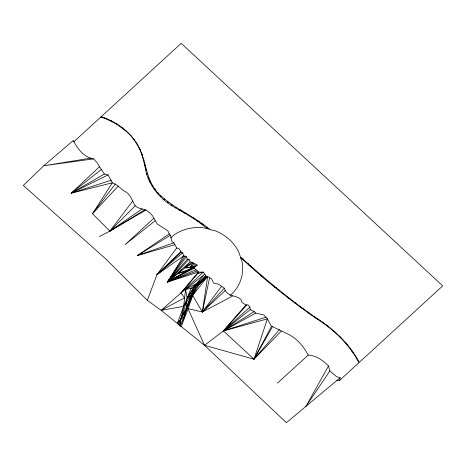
<?xml version="1.0" encoding="UTF-8"?>
<svg xmlns="http://www.w3.org/2000/svg" width="466" height="466" viewBox="0 0 466 466"><rect width="100%" height="100%" fill="white"/><g stroke="black" fill="none" stroke-linecap="round" stroke-linejoin="round"><path stroke-width="0.7" d="M73.651 141.914L101.18 116.71C114.007 120.892 125.861 128.575 133.958 139.503L133.958 139.887C141.909 149.598 143.918 162.063 146.534 173.905C149.743 183.965 155.906 192.965 163.84 199.897C172.764 207.58 183.913 211.908 193.495 218.647C200.677 222.439 206.024 229.895 214.593 230.548A42.441 38.527 16.8 0 1 238.563 251.599L241.982 261.339A42.441 38.527 16.8 0 1 230.093 295.52M133.958 139.503C147.71 156.005 143.487 180.715 160.508 195.458L160.479 196.739L161.481 196.256C175.874 209.508 194.776 216.486 209.595 229.324M111.193 120.787L111.164 121.113L111.537 120.962M308.177 355.109C303.261 345.772 296.015 337.244 286.019 333.225C281.633 330.703 276.886 329.124 272.604 326.503L271.468 326.392L267.414 318.861L263.855 314.964L255.758 313.088L254.186 311.62L250.254 309.674L249.927 307.094L248.093 304.892L245.803 305.032L241.866 302.213L240.887 299.329C235.307 294.646 226.622 296.976 224.344 288.198L218.222 284.068L213.789 283.235L211.535 278.884L207.65 276.466L201.982 280.771L185.573 289.328L183.68 306.337L180.884 318.936L180.161 326.124L181.251 326.532L204.527 345.323L286.409 422.685L340.157 377.751L336.633 376.714L329.852 370.953L328.507 365.973C323.084 360.509 316.152 355.383 308.177 355.109L277.474 383.104M171.412 204.294L171.29 205.465L172.775 205.413M108.275 119.459L108.24 119.791L108.665 119.651M137.185 144.175L137.132 144.606L137.587 144.664M130.352 135.123L134.412 140.05M184.653 212.286L184.53 213.055L186.056 213.154M167.69 201.632L167.451 202.809L168.383 202.197M139.928 148.992L139.812 149.563L140.307 149.854M209.648 277.503L202.343 312.01L187 308.352C184.722 301.333 188.59 294.751 191.124 288.314L205.885 275.75L203.345 272.115L198.464 272.092L167.387 282.07L183.674 255.916L182.701 252.811L180.983 252.391L156.925 274.707L147.349 300.378L161.178 310.327L177.348 323.381L180.161 326.124L193.833 290.586L192.685 295.427L188.054 308.807L181.251 326.532L187 308.352L196.425 286.503L206.188 276.431L207.65 276.466L202.343 312.01L232.61 296.067M164.143 198.755L163.84 199.897L164.836 199.326M179.183 325.338L186.062 302.83L196.425 286.503L198.819 284.796L207.65 276.466L192.685 295.427L202.343 312.01L225.544 290.254M336.842 380.256L339.271 380.699L340.157 377.751M204.527 345.323L253.976 359.193L267.414 318.861L223.395 330.912L204.527 345.323L188.054 308.807M178.21 324.546L186.825 306.488L193.606 288.349L199.477 281.918C187.151 292.421 182.998 308.882 177.348 323.381L180.884 318.936L187 308.352M202.454 223.971L202.192 224.595L203.572 224.833M240.776 257.89L240.573 257.395M186.825 306.488L193.833 290.586M150.302 181.169L149.883 182.107L150.908 182.072M143.808 159.483L143.563 160.001L144.163 160.298M245.803 305.032L223.395 330.912L253.976 359.193L271.468 326.392M328.507 365.973L305.743 406.707L329.852 370.953M186.062 302.83L183.68 306.337L161.178 310.327L180.925 292.998L197.578 273.647L198.464 272.092L193.705 267.67L185.031 267.828L167.387 282.07L197.438 270.845M281.365 331.046L253.976 359.193L272.604 326.503M192.685 295.427L198.819 284.796L205.885 275.75L206.188 276.431M180.33 209.752L179.958 210.399L179.631 209.321M155.108 188.876L154.572 189.784L155.836 189.953M142.182 154.351L141.961 154.712L142.41 154.858M198.213 282.489L193.407 287.953L185.573 289.328L187.134 298.403L193.606 288.349L207.154 276.594M152.632 185.165L152.067 186.021L153.128 185.899M194.468 268.061L167.387 282.07L185.06 256.119L186.336 256.696L187.39 259.189L189.033 259.317L190.157 261.933L192.062 262.335L197.252 265.107L194.881 266.808L185.031 267.828L190.157 261.933L167.387 282.07L195.97 269.703M101.18 116.71L181.204 43.315L442.7 285.879L359.303 362.367C349.168 343.273 332.823 328.367 314.748 316.886C289.025 299.09 264.991 278.907 241.778 258.03L241.47 258.484L240.864 258.112M104.64 117.974L104.419 118.277L104.996 118.154M147.349 300.378L106.225 259.346L23.3 185.445L43.757 165.762L73.319 140.47C77.42 148.788 83.857 157.065 93.445 158.912L96.911 162.343L99.497 166.77L71.246 193.163L112.329 182.8C117.939 184.431 121.177 190.012 126.373 192.231C130.958 195.685 132.42 201.108 135.198 205.78C138.093 208.669 142.351 208.855 145.957 209.991L149.685 212.735L152.242 215.385L157.298 224.006L167.882 230.821L169.257 233.92L170.41 235.219L172.012 241.604L173.876 242.815L176.684 247.999L156.925 274.707L183.674 255.916L185.06 256.119M194.881 266.808L167.387 282.07L186.336 256.696M221.414 286.514L202.343 312.01L224.344 288.198M99.351 236.547L109.924 231.107L132.694 201.05M115.3 184.053L92.484 213.748L109.924 231.107L145.957 209.991M198.464 272.092L180.925 292.998L184.629 297.832L161.178 310.327M253.976 359.193L279.408 329.654M181.233 269.831L177.925 273.565L193.705 267.67L187.699 270.583L167.387 282.07L187.39 259.189M246.997 304.805L223.395 330.912L266.086 317.154M118.207 186.103L92.484 213.748L112.329 182.8L108.048 174.901L104.396 173.993L99.497 166.77M242.611 258.537L242.18 258.997L241.47 258.484L242.07 258.147M148.625 177.435L148.037 178.059L148.84 177.965M167.387 282.07L189.033 259.317M144.67 209.939L109.924 231.107L135.198 205.78M170.713 237.945L173.195 235.528A42.441 38.527 16.8 0 1 203.858 227.851L207.958 228.853M176.684 247.999L178.892 248.617L180.919 251.477L156.925 274.707L182.701 252.811M153.914 218.181L125.214 244.516L155.102 220.832M339.271 380.699L358.913 362.688C349.215 344.054 333.522 329.241 315.843 318.214C289.928 300.25 265.335 280.398 242.18 258.997L242.821 258.735M187.134 298.403L191.246 294.663M249.927 307.094L223.395 330.912L255.758 313.088M157.38 193.361L158.056 192.784M175.327 207.836L175.967 207.288M148.957 180.08L149.569 179.567M145.94 169.21L145.386 169.671L146.248 170.038M189.045 215.805L189.621 215.327M206.438 227.693L206.927 227.286M145.072 164.999L144.6 165.389L145.264 165.535M182.841 211.238L182.241 211.727L182.142 210.801M242.844 259.562L243.328 259.166M255.432 270.938L255.904 270.548M268.334 282.012L268.795 281.633M281.546 292.764L281.982 292.403M295.054 303.191L295.461 302.865M349.308 347.764L349.628 347.508M308.842 313.292L309.214 312.995M250.254 309.674L223.395 330.912L254.186 311.62M101.372 169.49L71.246 193.163L111.228 180.22M192.062 262.335L185.031 267.828L193.256 262.9L189.959 267.321L195.452 266.639M322.909 323.049L323.241 322.792M337.192 334.425L337.495 334.192M101.541 116.896L100.796 117.018L106.394 118.958L106.691 118.743M106.394 118.958L116.919 124.288L126.228 131.354L126.478 131.167M200.747 223.581L201.312 223.173M114.648 122.628L114.351 122.838L114.31 122.459M194.811 263.907L189.959 267.321L197.252 265.107M240.805 257.96L241.207 257.681L241.778 258.03M109.924 231.107L142.328 208.785M169.257 233.92L137.487 255.496L174.657 244.784M196.425 286.503L193.606 288.349L193.407 287.953L196.955 283.066L204.591 274.293L180.925 292.998L203.345 272.115L197.578 273.647M111.782 121.393L112.079 121.201M180.884 318.936L183.581 317.241M170.41 235.219L137.487 255.496L173.876 242.815M104.396 173.993L71.246 193.163L108.048 174.901M147.204 173.556L146.534 173.905L147.402 174.057M177.925 273.565L187.699 270.583M194.363 218.42L193.495 218.647L193.14 217.575M90.759 158.12L43.757 165.762L93.445 158.912M199.046 221.583L197.875 221.577L197.823 220.738M117.432 124.3L116.919 124.288L116.89 123.892M122.238 127.655L121.649 127.212M126.152 130.923L126.787 131.54M327.691 326.083L326.66 325.687L326.206 324.878M130.771 135.635L126.228 131.354M334.821 331.786L333.807 331.384L333.341 330.58M290.091 298.77L288.262 298.019L287.295 296.562M303.733 309.034L301.91 308.282L300.885 306.89M276.728 288.186L274.905 287.423L273.985 285.914M317.655 318.965L315.843 318.214L314.748 316.886M263.663 277.287L261.845 276.513L260.686 274.707M251.186 266.336L249.1 265.288L248.093 263.529M347.409 344.741L346.5 344.269L346.133 343.355M341.339 338.077L340.436 337.588L340.063 336.691M352.768 351.882L351.952 351.364L351.725 350.35M160.508 195.458L161.481 196.256M356.566 357.789L356.764 358.832M180.919 251.477L180.983 252.391"/></g></svg>
